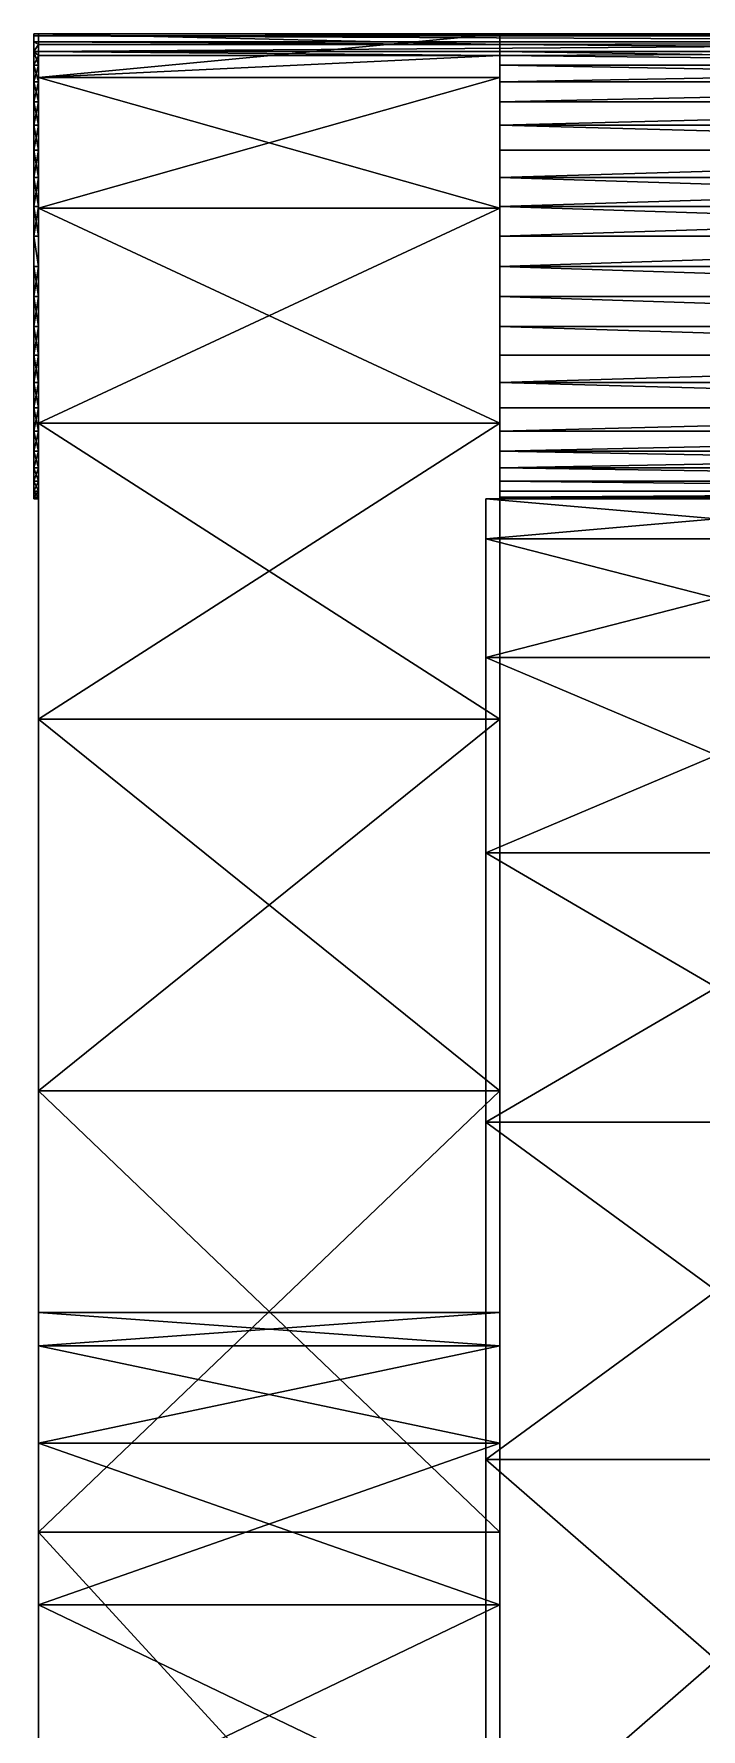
# Model space of a CAD drawing. Extents: x -30 to 83, y -53 to 60.
# Drawn here: x -12.11 to -9.24, y 5.71 to 13 of the extents above; entities that cross this region are included whole.
import ezdxf

# ---------------------------------------------------------------- set-up
doc = ezdxf.new("R2010")
doc.units = 0
doc.header["$MEASUREMENT"] = 0

msp = doc.modelspace()

# ---------------------------------------------------------------- linework, layer by layer
for points in [[(-6.144753, 12.992001, 44.869999), (-12.113527, 12.992001, 44.869999), (-6.144753, 13, 45)], [(-12.113527, 13, 45), (-12.113527, 12.382, 44.076), (-12.113527, 12.992001, 45.130001)], [(-12.113527, 12.992001, 44.869999), (-12.113527, 12.966, 44.742001), (-12.113527, 13, 45)], [(-12.113527, 12.966, 44.742001), (-12.113527, 12.924, 44.618), (-12.113527, 13, 45)], [(-12.113527, 13, 45), (-12.113527, 12.924, 44.618), (-12.113527, 12.866001, 44.5)], [(-12.113527, 13, 45), (-12.113527, 12.866001, 44.5), (-12.113527, 12.793999, 44.391998)], [(-12.113527, 13, 45), (-12.113527, 12.793999, 44.391998), (-12.113527, 12.708, 44.292)], [(-12.113527, 13, 45), (-12.113527, 12.708, 44.292), (-12.113527, 12.608002, 44.206001)], [(-12.113527, 13, 45), (-12.113527, 12.608002, 44.206001), (-12.113527, 12.5, 44.133999)], [(-12.113527, 13, 45), (-12.113527, 12.5, 44.133999), (-12.113527, 12.382, 44.076)], [(-12.113527, 13, 45), (-6.144753, 13, 45), (-12.113527, 12.992001, 44.869999)], [(-12.113527, 12.992001, 45.130001), (-6.144753, 12.992001, 45.130001), (-12.113527, 13, 45)], [(-6.144753, 13, 45), (-12.113527, 13, 45), (-6.144753, 12.992001, 45.130001)], [(-12.113527, 12.992001, 45.130001), (-12.113527, 12.382, 44.076), (-12.113527, 12.966, 45.257999)], [(-6.144753, 12.966, 45.257999), (-12.113527, 12.992001, 45.130001), (-12.113527, 12.966, 45.257999)], [(-6.144753, 12.992001, 44.869999), (-6.144753, 12.966, 44.742001), (-12.113527, 12.992001, 44.869999)], [(-12.113527, 12.992001, 45.130001), (-6.144753, 12.966, 45.257999), (-6.144753, 12.992001, 45.130001)], [(-12.113527, 12.966, 44.742001), (-12.113527, 12.992001, 44.869999), (-6.144753, 12.966, 44.742001)], [(-10.110714, 12.953789, 45.294052), (-12.093694, 13, 46), (-10.110714, 13, 46)], [(-12.093694, 13, 46), (-10.110714, 12.953789, 45.294052), (-12.093694, 12.953789, 45.294052)], [(-12.093694, 12.812, 48.872002), (-10.110714, 12.812, 48.872002), (-10.110714, 13, 46)], [(-12.093694, 12.812, 48.872002), (-10.110714, 13, 46), (-12.093694, 13, 46)], [(-12.093694, 13, 46), (-12.093694, 12.608002, 45.793999), (-12.093694, 12.812, 48.872002)], [(-12.093694, 13, 46), (-12.093694, 12.953789, 45.294052), (-12.093694, 12.924, 45.382)], [(-12.093694, 12.924, 45.382), (-12.093694, 12.866001, 45.5), (-12.093694, 13, 46)], [(-12.093694, 12.793999, 45.608002), (-12.093694, 12.708, 45.708), (-12.093694, 13, 46)], [(-12.093694, 12.866001, 45.5), (-12.093694, 12.793999, 45.608002), (-12.093694, 13, 46)], [(-12.093694, 12.708, 45.708), (-12.093694, 12.608002, 45.793999), (-12.093694, 13, 46)], [(-10.110714, 12.924, 45.382), (-10.110714, 13, 46), (-10.110714, 12.866001, 45.5)], [(-10.110714, 12.953789, 45.294052), (-10.110714, 13, 46), (-10.110714, 12.924, 45.382)], [(-10.110714, 12.812, 48.872002), (-10.110714, 12.608002, 45.793999), (-10.110714, 13, 46)], [(-10.110714, 12.866001, 45.5), (-10.110714, 13, 46), (-10.110714, 12.793999, 45.608002)], [(-10.110714, 12.793999, 45.608002), (-10.110714, 13, 46), (-10.110714, 12.708, 45.708)], [(-10.110714, 12.708, 45.708), (-10.110714, 13, 46), (-10.110714, 12.608002, 45.793999)], [(-6.144753, 12.966, 45.257999), (-12.113527, 12.966, 45.257999), (-10.110714, 12.953789, 45.294052)], [(-12.113527, 12.966, 45.257999), (-12.113527, 12.382, 44.076), (-12.113527, 12.924, 45.382)], [(-12.113527, 12.966, 45.257999), (-12.113527, 12.924, 45.382), (-12.093694, 12.953789, 45.294052)], [(-12.093694, 12.953789, 45.294052), (-10.110714, 12.953789, 45.294052), (-12.113527, 12.966, 45.257999)], [(-6.144753, 12.924, 44.618), (-12.113527, 12.924, 44.618), (-6.144753, 12.966, 44.742001)], [(-12.113527, 12.966, 44.742001), (-6.144753, 12.966, 44.742001), (-12.113527, 12.924, 44.618)], [(-12.093694, 12.924, 45.382), (-12.093694, 12.953789, 45.294052), (-12.113527, 12.924, 45.382)], [(-12.093694, 12.907314, 44.584049), (-12.113527, 12.924, 44.618), (-10.110714, 12.907314, 44.584049)], [(-12.113527, 12.924, 45.382), (-12.113527, 12.382, 44.076), (-12.113527, 12.866001, 45.5)], [(-12.113527, 12.924, 45.382), (-12.113527, 12.866001, 45.5), (-12.093694, 12.866001, 45.5)], [(-12.113527, 12.924, 45.382), (-12.093694, 12.866001, 45.5), (-12.093694, 12.924, 45.382)], [(-6.144753, 12.924, 44.618), (-10.110714, 12.907314, 44.584049), (-12.113527, 12.924, 44.618)], [(-12.113527, 12.866001, 44.5), (-12.113527, 12.924, 44.618), (-12.093694, 12.907314, 44.584049)], [(-12.113527, 12.866001, 44.5), (-12.093694, 12.907314, 44.584049), (-12.093694, 12.866001, 44.5)], [(-10.110714, 12.812, 43.127998), (-12.093694, 12.812, 43.127998), (-10.110714, 12.907314, 44.584049)], [(-12.093694, 12.907314, 44.584049), (-10.110714, 12.907314, 44.584049), (-12.093694, 12.812, 43.127998)], [(-12.093694, 12.907314, 44.584049), (-12.093694, 12.812, 43.127998), (-12.093694, 12.866001, 44.5)], [(-6.144753, 12.966, 45.257999), (-10.110714, 12.953789, 45.294052), (-6.144753, 12.924, 45.382)], [(-10.110714, 12.924, 45.382), (-6.144753, 12.924, 45.382), (-10.110714, 12.953789, 45.294052)], [(-6.144753, 12.924, 45.382), (-10.110714, 12.924, 45.382), (-6.144753, 12.866001, 45.5)], [(-6.144753, 12.924, 44.618), (-6.144753, 12.866001, 44.5), (-10.110714, 12.907314, 44.584049)], [(-10.110714, 12.866001, 45.5), (-6.144753, 12.866001, 45.5), (-10.110714, 12.924, 45.382)], [(-10.110714, 12.812, 43.127998), (-10.110714, 12.907314, 44.584049), (-10.110714, 12.866001, 44.5)], [(-10.110714, 12.866001, 44.5), (-10.110714, 12.907314, 44.584049), (-6.144753, 12.866001, 44.5)], [(-12.113527, 12.866001, 45.5), (-12.113527, 12.382, 44.076), (-12.113527, 12.793999, 45.608002)], [(-12.113527, 12.866001, 45.5), (-12.113527, 12.793999, 45.608002), (-12.093694, 12.793999, 45.608002)], [(-12.113527, 12.866001, 45.5), (-12.093694, 12.793999, 45.608002), (-12.093694, 12.866001, 45.5)], [(-12.113527, 12.793999, 44.391998), (-12.113527, 12.866001, 44.5), (-12.093694, 12.866001, 44.5)], [(-12.113527, 12.793999, 44.391998), (-12.093694, 12.866001, 44.5), (-12.093694, 12.793999, 44.391998)], [(-12.093694, 12.793999, 44.391998), (-12.093694, 12.866001, 44.5), (-12.093694, 12.812, 43.127998)], [(-10.110714, 12.793999, 44.391998), (-10.110714, 12.812, 43.127998), (-10.110714, 12.866001, 44.5)], [(-10.110714, 12.866001, 45.5), (-10.110714, 12.793999, 45.608002), (-6.144753, 12.866001, 45.5)], [(-10.110714, 12.866001, 44.5), (-6.144753, 12.866001, 44.5), (-6.144753, 12.793999, 44.391998)], [(-6.144753, 12.793999, 45.608002), (-6.144753, 12.866001, 45.5), (-10.110714, 12.793999, 45.608002)], [(-10.110714, 12.793999, 44.391998), (-10.110714, 12.866001, 44.5), (-6.144753, 12.793999, 44.391998)], [(-12.113527, 12.793999, 45.608002), (-12.113527, 12.382, 44.076), (-12.113527, 12.708, 45.708)], [(-12.113527, 12.793999, 45.608002), (-12.113527, 12.708, 45.708), (-12.093694, 12.708, 45.708)], [(-12.113527, 12.793999, 45.608002), (-12.093694, 12.708, 45.708), (-12.093694, 12.793999, 45.608002)], [(-12.113527, 12.708, 44.292), (-12.113527, 12.793999, 44.391998), (-12.093694, 12.793999, 44.391998)], [(-12.113527, 12.708, 44.292), (-12.093694, 12.793999, 44.391998), (-12.093694, 12.708, 44.292)], [(-12.093694, 12.812, 48.872002), (-12.093694, 12.25, 51.694), (-10.110714, 12.812, 48.872002)], [(-10.110714, 12.25, 51.694), (-10.110714, 12.812, 48.872002), (-12.093694, 12.25, 51.694)], [(-12.093694, 12.812, 43.127998), (-10.110714, 12.812, 43.127998), (-10.110714, 12.25, 40.306)], [(-12.093694, 12.812, 43.127998), (-10.110714, 12.25, 40.306), (-12.093694, 12.25, 40.306)], [(-12.093694, 12, 46), (-12.093694, 11.869999, 45.992001), (-12.093694, 12.812, 48.872002)], [(-12.093694, 12.812, 43.127998), (-12.093694, 12.25, 40.306), (-12.093694, 12, 44)], [(-12.093694, 12.812, 43.127998), (-12.093694, 12, 44), (-12.093694, 12.130001, 44.007999)], [(-12.093694, 12, 46), (-12.093694, 12.812, 48.872002), (-12.093694, 12.130001, 45.992001)], [(-12.093694, 11.869999, 45.992001), (-12.093694, 11.742001, 45.966), (-12.093694, 12.812, 48.872002)], [(-12.093694, 11.742001, 45.966), (-12.093694, 11.618, 45.924), (-12.093694, 12.812, 48.872002)], [(-12.093694, 12.5, 45.866001), (-12.093694, 12.812, 48.872002), (-12.093694, 12.608002, 45.793999)], [(-12.093694, 12.382, 45.924), (-12.093694, 12.812, 48.872002), (-12.093694, 12.5, 45.866001)], [(-12.093694, 12.130001, 45.992001), (-12.093694, 12.812, 48.872002), (-12.093694, 12.257999, 45.966)], [(-12.093694, 12.257999, 45.966), (-12.093694, 12.812, 48.872002), (-12.093694, 12.382, 45.924)], [(-12.093694, 7.358002, 48.153999), (-12.093694, 12.812, 48.872002), (-12.093694, 11.618, 45.924)], [(-12.093694, 12.382, 44.076), (-12.093694, 12.812, 43.127998), (-12.093694, 12.257999, 44.034)], [(-12.093694, 12.382, 44.076), (-12.093694, 12.5, 44.133999), (-12.093694, 12.812, 43.127998)], [(-12.093694, 12.130001, 44.007999), (-12.093694, 12.257999, 44.034), (-12.093694, 12.812, 43.127998)], [(-12.093694, 12.5, 44.133999), (-12.093694, 12.608002, 44.206001), (-12.093694, 12.812, 43.127998)], [(-12.093694, 12.608002, 44.206001), (-12.093694, 12.708, 44.292), (-12.093694, 12.812, 43.127998)], [(-12.093694, 12.708, 44.292), (-12.093694, 12.793999, 44.391998), (-12.093694, 12.812, 43.127998)], [(-12.093694, 6.938, 50.27), (-12.093694, 12.812, 48.872002), (-12.093694, 7.358002, 48.153999)], [(-12.093694, 12.25, 51.694), (-12.093694, 12.812, 48.872002), (-12.093694, 6.938, 50.27)], [(-10.110714, 7.358002, 48.153999), (-10.110714, 12.812, 48.872002), (-10.110714, 6.938, 50.27)], [(-10.110714, 12.25, 51.694), (-10.110714, 6.938, 50.27), (-10.110714, 12.812, 48.872002)], [(-10.110714, 12.257999, 44.034), (-10.110714, 12.130001, 44.007999), (-10.110714, 12.812, 43.127998)], [(-10.110714, 12, 46), (-10.110714, 12.130001, 45.992001), (-10.110714, 12.812, 48.872002)], [(-10.110714, 7.358002, 48.153999), (-10.110714, 11.618, 45.924), (-10.110714, 12.812, 48.872002)], [(-10.110714, 12.608002, 45.793999), (-10.110714, 12.812, 48.872002), (-10.110714, 12.5, 45.866001)], [(-10.110714, 12.5, 45.866001), (-10.110714, 12.812, 48.872002), (-10.110714, 12.382, 45.924)], [(-10.110714, 12.382, 45.924), (-10.110714, 12.812, 48.872002), (-10.110714, 12.257999, 45.966)], [(-10.110714, 12.257999, 45.966), (-10.110714, 12.812, 48.872002), (-10.110714, 12.130001, 45.992001)], [(-10.110714, 12, 46), (-10.110714, 12.812, 48.872002), (-10.110714, 11.869999, 45.992001)], [(-10.110714, 11.869999, 45.992001), (-10.110714, 12.812, 48.872002), (-10.110714, 11.742001, 45.966)], [(-10.110714, 11.742001, 45.966), (-10.110714, 12.812, 48.872002), (-10.110714, 11.618, 45.924)], [(-10.110714, 12.812, 43.127998), (-10.110714, 12.382, 44.076), (-10.110714, 12.257999, 44.034)], [(-10.110714, 12.382, 44.076), (-10.110714, 12.812, 43.127998), (-10.110714, 12.5, 44.133999)], [(-10.110714, 12.793999, 44.391998), (-10.110714, 12.708, 44.292), (-10.110714, 12.812, 43.127998)], [(-10.110714, 12.5, 44.133999), (-10.110714, 12.812, 43.127998), (-10.110714, 12.608002, 44.206001)], [(-10.110714, 12.608002, 44.206001), (-10.110714, 12.812, 43.127998), (-10.110714, 12.708, 44.292)], [(-10.110714, 12.130001, 44.007999), (-10.110714, 12, 44), (-10.110714, 12.812, 43.127998)], [(-10.110714, 12.25, 40.306), (-10.110714, 12.812, 43.127998), (-10.110714, 12, 44)], [(-6.144753, 12.793999, 44.391998), (-6.144753, 12.708, 44.292), (-10.110714, 12.708, 44.292)], [(-6.144753, 12.708, 45.708), (-6.144753, 12.793999, 45.608002), (-10.110714, 12.708, 45.708)], [(-10.110714, 12.793999, 45.608002), (-10.110714, 12.708, 45.708), (-6.144753, 12.793999, 45.608002)], [(-6.144753, 12.793999, 44.391998), (-10.110714, 12.708, 44.292), (-10.110714, 12.793999, 44.391998)], [(-12.113527, 12.708, 45.708), (-12.113527, 12.382, 44.076), (-12.113527, 12.608002, 45.793999)], [(-12.113527, 12.708, 45.708), (-12.113527, 12.608002, 45.793999), (-12.093694, 12.608002, 45.793999)], [(-12.113527, 12.708, 45.708), (-12.093694, 12.608002, 45.793999), (-12.093694, 12.708, 45.708)], [(-12.113527, 12.608002, 44.206001), (-12.113527, 12.708, 44.292), (-12.093694, 12.708, 44.292)], [(-12.113527, 12.608002, 44.206001), (-12.093694, 12.708, 44.292), (-12.093694, 12.608002, 44.206001)], [(-6.144753, 12.708, 45.708), (-10.110714, 12.708, 45.708), (-10.110714, 12.608002, 45.793999)], [(-6.144753, 12.708, 45.708), (-10.110714, 12.608002, 45.793999), (-6.144753, 12.608002, 45.793999)], [(-6.144753, 12.708, 44.292), (-6.144753, 12.608002, 44.206001), (-10.110714, 12.608002, 44.206001)], [(-10.110714, 12.708, 44.292), (-6.144753, 12.708, 44.292), (-10.110714, 12.608002, 44.206001)], [(-12.113527, 12.608002, 45.793999), (-12.113527, 12.382, 44.076), (-12.113527, 12.5, 45.866001)], [(-12.113527, 12.608002, 45.793999), (-12.113527, 12.5, 45.866001), (-12.093694, 12.5, 45.866001)], [(-12.113527, 12.608002, 45.793999), (-12.093694, 12.5, 45.866001), (-12.093694, 12.608002, 45.793999)], [(-12.113527, 12.5, 44.133999), (-12.113527, 12.608002, 44.206001), (-12.093694, 12.608002, 44.206001)], [(-12.113527, 12.5, 44.133999), (-12.093694, 12.608002, 44.206001), (-12.093694, 12.5, 44.133999)], [(-10.110714, 12.608002, 45.793999), (-6.144753, 12.5, 45.866001), (-6.144753, 12.608002, 45.793999)], [(-10.110714, 12.608002, 44.206001), (-6.144753, 12.608002, 44.206001), (-6.144753, 12.5, 44.133999)], [(-10.110714, 12.608002, 44.206001), (-6.144753, 12.5, 44.133999), (-10.110714, 12.5, 44.133999)], [(-10.110714, 12.608002, 45.793999), (-10.110714, 12.5, 45.866001), (-6.144753, 12.5, 45.866001)], [(-12.113527, 12.382, 45.924), (-12.113527, 12.5, 45.866001), (-12.113527, 12.382, 44.076)], [(-12.113527, 12.5, 45.866001), (-12.113527, 12.382, 45.924), (-12.093694, 12.382, 45.924)], [(-12.113527, 12.5, 45.866001), (-12.093694, 12.382, 45.924), (-12.093694, 12.5, 45.866001)], [(-12.113527, 12.382, 44.076), (-12.113527, 12.5, 44.133999), (-12.093694, 12.5, 44.133999)], [(-12.113527, 12.382, 44.076), (-12.093694, 12.5, 44.133999), (-12.093694, 12.382, 44.076)], [(-10.110714, 12.382, 45.924), (-6.144753, 12.382, 45.924), (-6.144753, 12.5, 45.866001)], [(-6.144753, 12.382, 44.076), (-10.110714, 12.382, 44.076), (-6.144753, 12.5, 44.133999)], [(-10.110714, 12.5, 45.866001), (-10.110714, 12.382, 45.924), (-6.144753, 12.5, 45.866001)], [(-10.110714, 12.5, 44.133999), (-6.144753, 12.5, 44.133999), (-10.110714, 12.382, 44.076)], [(-12.113527, 12.382, 45.924), (-12.113527, 12, 44), (-12.113527, 12.257999, 45.966)], [(-12.113527, 12.382, 44.076), (-12.113527, 12.257999, 44.034), (-12.113527, 12.382, 45.924)], [(-12.113527, 12.257999, 44.034), (-12.113527, 12.130001, 44.007999), (-12.113527, 12.382, 45.924)], [(-12.113527, 12, 44), (-12.113527, 12.382, 45.924), (-12.113527, 12.130001, 44.007999)], [(-12.093694, 12.257999, 45.966), (-12.093694, 12.382, 45.924), (-12.113527, 12.257999, 45.966)], [(-12.113527, 12.382, 45.924), (-12.113527, 12.257999, 45.966), (-12.093694, 12.382, 45.924)], [(-12.093694, 12.382, 44.076), (-12.093694, 12.257999, 44.034), (-12.113527, 12.382, 44.076)], [(-12.113527, 12.257999, 44.034), (-12.113527, 12.382, 44.076), (-12.093694, 12.257999, 44.034)], [(-10.110714, 12.382, 45.924), (-6.144753, 12.257999, 45.966), (-6.144753, 12.382, 45.924)], [(-6.144753, 12.257999, 44.034), (-10.110714, 12.257999, 44.034), (-6.144753, 12.382, 44.076)], [(-10.110714, 12.382, 45.924), (-10.110714, 12.257999, 45.966), (-6.144753, 12.257999, 45.966)], [(-6.144753, 12.382, 44.076), (-10.110714, 12.257999, 44.034), (-10.110714, 12.382, 44.076)], [(-12.113527, 12.257999, 45.966), (-12.113527, 12, 44), (-12.113527, 12.130001, 45.992001)], [(-12.113527, 12.257999, 45.966), (-12.113527, 12.130001, 45.992001), (-12.093694, 12.130001, 45.992001)], [(-12.113527, 12.257999, 45.966), (-12.093694, 12.130001, 45.992001), (-12.093694, 12.257999, 45.966)], [(-12.113527, 12.130001, 44.007999), (-12.113527, 12.257999, 44.034), (-12.093694, 12.257999, 44.034)], [(-12.113527, 12.130001, 44.007999), (-12.093694, 12.257999, 44.034), (-12.093694, 12.130001, 44.007999)], [(-12.093694, 11.326, 54.419998), (-10.110714, 11.326, 54.419998), (-10.110714, 12.25, 51.694)], [(-12.093694, 11.326, 54.419998), (-10.110714, 12.25, 51.694), (-12.093694, 12.25, 51.694)], [(-12.093694, 12.25, 40.306), (-10.110714, 12.25, 40.306), (-10.110714, 11.326, 37.580002)], [(-12.093694, 12.25, 40.306), (-10.110714, 11.326, 37.580002), (-12.093694, 11.326, 37.580002)], [(-12.093694, 6.938, 41.73), (-12.093694, 12.25, 40.306), (-12.093694, 6.243999, 39.686001)], [(-12.093694, 11.326, 37.580002), (-12.093694, 6.243999, 39.686001), (-12.093694, 12.25, 40.306)], [(-12.093694, 11.742001, 44.034), (-12.093694, 11.869999, 44.007999), (-12.093694, 12.25, 40.306)], [(-12.093694, 11.869999, 44.007999), (-12.093694, 12, 44), (-12.093694, 12.25, 40.306)], [(-12.093694, 12.25, 40.306), (-12.093694, 6.938, 41.73), (-12.093694, 11.5, 44.133999)], [(-12.093694, 11.618, 44.076), (-12.093694, 12.25, 40.306), (-12.093694, 11.5, 44.133999)], [(-12.093694, 11.742001, 44.034), (-12.093694, 12.25, 40.306), (-12.093694, 11.618, 44.076)], [(-12.093694, 6.938, 50.27), (-12.093694, 6.243999, 52.313999), (-12.093694, 12.25, 51.694)], [(-12.093694, 11.326, 54.419998), (-12.093694, 12.25, 51.694), (-12.093694, 6.243999, 52.313999)], [(-10.110714, 12.130001, 44.007999), (-10.110714, 12.257999, 44.034), (-6.144753, 12.130001, 44.007999)], [(-6.144753, 12.257999, 45.966), (-10.110714, 12.130001, 45.992001), (-6.144753, 12.130001, 45.992001)], [(-6.144753, 12.257999, 44.034), (-6.144753, 12.130001, 44.007999), (-10.110714, 12.257999, 44.034)], [(-10.110714, 12.257999, 45.966), (-10.110714, 12.130001, 45.992001), (-6.144753, 12.257999, 45.966)], [(-10.110714, 6.938, 50.27), (-10.110714, 12.25, 51.694), (-10.110714, 6.243999, 52.313999)], [(-10.110714, 11.326, 54.419998), (-10.110714, 6.243999, 52.313999), (-10.110714, 12.25, 51.694)], [(-10.110714, 11.326, 37.580002), (-10.110714, 12.25, 40.306), (-10.110714, 6.243999, 39.686001)], [(-10.110714, 6.938, 41.73), (-10.110714, 6.243999, 39.686001), (-10.110714, 12.25, 40.306)], [(-10.110714, 11.869999, 44.007999), (-10.110714, 11.742001, 44.034), (-10.110714, 12.25, 40.306)], [(-10.110714, 11.618, 44.076), (-10.110714, 11.5, 44.133999), (-10.110714, 12.25, 40.306)], [(-10.110714, 12, 44), (-10.110714, 11.869999, 44.007999), (-10.110714, 12.25, 40.306)], [(-10.110714, 11.742001, 44.034), (-10.110714, 11.618, 44.076), (-10.110714, 12.25, 40.306)], [(-10.110714, 12.25, 40.306), (-10.110714, 11.5, 44.133999), (-10.110714, 6.938, 41.73)], [(-12.113527, 12.130001, 45.992001), (-12.113527, 12, 44), (-12.113527, 12, 46)], [(-12.113527, 12.130001, 45.992001), (-12.113527, 12, 46), (-12.093694, 12, 46)], [(-12.113527, 12.130001, 45.992001), (-12.093694, 12, 46), (-12.093694, 12.130001, 45.992001)], [(-12.093694, 12, 44), (-12.113527, 12, 44), (-12.113527, 12.130001, 44.007999)], [(-12.093694, 12, 44), (-12.113527, 12.130001, 44.007999), (-12.093694, 12.130001, 44.007999)], [(-6.144753, 12.130001, 45.992001), (-10.110714, 12, 46), (-6.144753, 12, 46)], [(-6.144753, 12, 44), (-10.110714, 12, 44), (-6.144753, 12.130001, 44.007999)], [(-6.144753, 12.130001, 45.992001), (-10.110714, 12.130001, 45.992001), (-10.110714, 12, 46)], [(-10.110714, 12.130001, 44.007999), (-6.144753, 12.130001, 44.007999), (-10.110714, 12, 44)], [(-12.113527, 11.034, 45.257999), (-12.113527, 12, 44), (-12.113527, 11.007999, 45.130001)], [(-12.113527, 11.076, 45.382), (-12.113527, 12, 44), (-12.113527, 11.034, 45.257999)], [(-12.113527, 11.133999, 45.5), (-12.113527, 12, 44), (-12.113527, 11.076, 45.382)], [(-12.113527, 11.206001, 45.608002), (-12.113527, 12, 44), (-12.113527, 11.133999, 45.5)], [(-12.113527, 11.292, 45.708), (-12.113527, 12, 44), (-12.113527, 11.206001, 45.608002)], [(-12.113527, 11.391998, 45.793999), (-12.113527, 12, 44), (-12.113527, 11.292, 45.708)], [(-12.113527, 11.5, 45.866001), (-12.113527, 12, 44), (-12.113527, 11.391998, 45.793999)], [(-12.113527, 11.618, 45.924), (-12.113527, 12, 44), (-12.113527, 11.5, 45.866001)], [(-12.113527, 11.742001, 45.966), (-12.113527, 12, 44), (-12.113527, 11.618, 45.924)], [(-12.113527, 11.869999, 45.992001), (-12.113527, 12, 44), (-12.113527, 11.742001, 45.966)], [(-12.113527, 12, 46), (-12.113527, 12, 44), (-12.113527, 11.869999, 45.992001)], [(-12.113527, 12, 44), (-12.113527, 11.869999, 44.007999), (-12.113527, 11, 45)], [(-12.113527, 11, 45), (-12.113527, 11.007999, 45.130001), (-12.113527, 12, 44)], [(-12.113527, 12, 46), (-12.113527, 11.869999, 45.992001), (-12.093694, 11.869999, 45.992001)], [(-12.113527, 12, 46), (-12.093694, 11.869999, 45.992001), (-12.093694, 12, 46)], [(-12.113527, 11.869999, 44.007999), (-12.113527, 12, 44), (-12.093694, 12, 44)], [(-12.113527, 11.869999, 44.007999), (-12.093694, 12, 44), (-12.093694, 11.869999, 44.007999)], [(-6.144753, 11.869999, 45.992001), (-6.144753, 12, 46), (-10.110714, 12, 46)], [(-6.144753, 11.869999, 45.992001), (-10.110714, 12, 46), (-10.110714, 11.869999, 45.992001)], [(-6.144753, 12, 44), (-6.144753, 11.869999, 44.007999), (-10.110714, 12, 44)], [(-10.110714, 11.869999, 44.007999), (-10.110714, 12, 44), (-6.144753, 11.869999, 44.007999)], [(-12.113527, 11.742001, 44.034), (-12.113527, 11, 45), (-12.113527, 11.869999, 44.007999)], [(-12.113527, 11.869999, 45.992001), (-12.113527, 11.742001, 45.966), (-12.093694, 11.742001, 45.966)], [(-12.113527, 11.869999, 45.992001), (-12.093694, 11.742001, 45.966), (-12.093694, 11.869999, 45.992001)], [(-12.113527, 11.742001, 44.034), (-12.113527, 11.869999, 44.007999), (-12.093694, 11.869999, 44.007999)], [(-12.113527, 11.742001, 44.034), (-12.093694, 11.869999, 44.007999), (-12.093694, 11.742001, 44.034)], [(-6.144753, 11.869999, 45.992001), (-10.110714, 11.869999, 45.992001), (-6.144753, 11.742001, 45.966)], [(-10.110714, 11.742001, 45.966), (-6.144753, 11.742001, 45.966), (-10.110714, 11.869999, 45.992001)], [(-6.144753, 11.869999, 44.007999), (-6.144753, 11.742001, 44.034), (-10.110714, 11.869999, 44.007999)], [(-10.110714, 11.742001, 44.034), (-10.110714, 11.869999, 44.007999), (-6.144753, 11.742001, 44.034)], [(-12.113527, 11.618, 44.076), (-12.113527, 11, 45), (-12.113527, 11.742001, 44.034)], [(-12.113527, 11.742001, 45.966), (-12.113527, 11.618, 45.924), (-12.093694, 11.618, 45.924)], [(-12.113527, 11.742001, 45.966), (-12.093694, 11.618, 45.924), (-12.093694, 11.742001, 45.966)], [(-12.113527, 11.618, 44.076), (-12.113527, 11.742001, 44.034), (-12.093694, 11.742001, 44.034)], [(-12.113527, 11.618, 44.076), (-12.093694, 11.742001, 44.034), (-12.093694, 11.618, 44.076)], [(-6.144753, 11.742001, 45.966), (-10.110714, 11.742001, 45.966), (-6.144753, 11.618, 45.924)], [(-10.110714, 11.618, 45.924), (-6.144753, 11.618, 45.924), (-10.110714, 11.742001, 45.966)], [(-6.144753, 11.742001, 44.034), (-6.144753, 11.618, 44.076), (-10.110714, 11.742001, 44.034)], [(-10.110714, 11.618, 44.076), (-10.110714, 11.742001, 44.034), (-6.144753, 11.618, 44.076)], [(-12.113527, 11.5, 44.133999), (-12.113527, 11, 45), (-12.113527, 11.618, 44.076)], [(-12.113527, 11.618, 45.924), (-12.113527, 11.5, 45.866001), (-12.093694, 11.5, 45.866001)], [(-12.113527, 11.618, 45.924), (-12.093694, 11.5, 45.866001), (-12.093694, 11.618, 45.924)], [(-12.113527, 11.5, 44.133999), (-12.113527, 11.618, 44.076), (-12.093694, 11.618, 44.076)], [(-12.113527, 11.5, 44.133999), (-12.093694, 11.618, 44.076), (-12.093694, 11.5, 44.133999)], [(-12.093694, 11.618, 45.924), (-12.093694, 11.5, 45.866001), (-12.093694, 7.358002, 48.153999)], [(-10.110714, 11.618, 45.924), (-10.110714, 7.358002, 48.153999), (-10.110714, 11.5, 45.866001)], [(-10.110714, 11.618, 45.924), (-10.110714, 11.5, 45.866001), (-6.144753, 11.618, 45.924)], [(-6.144753, 11.618, 44.076), (-6.144753, 11.5, 44.133999), (-10.110714, 11.5, 44.133999)], [(-6.144753, 11.5, 45.866001), (-6.144753, 11.618, 45.924), (-10.110714, 11.5, 45.866001)], [(-6.144753, 11.618, 44.076), (-10.110714, 11.5, 44.133999), (-10.110714, 11.618, 44.076)], [(-12.113527, 11.391998, 44.206001), (-12.113527, 11, 45), (-12.113527, 11.5, 44.133999)], [(-12.113527, 11.5, 45.866001), (-12.113527, 11.391998, 45.793999), (-12.093694, 11.391998, 45.793999)], [(-12.113527, 11.5, 45.866001), (-12.093694, 11.391998, 45.793999), (-12.093694, 11.5, 45.866001)], [(-12.113527, 11.391998, 44.206001), (-12.113527, 11.5, 44.133999), (-12.093694, 11.5, 44.133999)], [(-12.113527, 11.391998, 44.206001), (-12.093694, 11.5, 44.133999), (-12.093694, 11.391998, 44.206001)], [(-12.093694, 11.5, 45.866001), (-12.093694, 11.391998, 45.793999), (-12.093694, 7.358002, 48.153999)], [(-12.093694, 11.391998, 44.206001), (-12.093694, 11.5, 44.133999), (-12.093694, 6.938, 41.73)], [(-10.110714, 11.5, 45.866001), (-10.110714, 7.358002, 48.153999), (-10.110714, 11.391998, 45.793999)], [(-10.110714, 11.391998, 44.206001), (-10.110714, 6.938, 41.73), (-10.110714, 11.5, 44.133999)], [(-10.110714, 11.391998, 44.206001), (-10.110714, 11.5, 44.133999), (-6.144753, 11.391998, 44.206001)], [(-6.144753, 11.5, 44.133999), (-6.144753, 11.391998, 44.206001), (-10.110714, 11.5, 44.133999)], [(-6.144753, 11.5, 45.866001), (-10.110714, 11.5, 45.866001), (-6.144753, 11.391998, 45.793999)], [(-10.110714, 11.391998, 45.793999), (-6.144753, 11.391998, 45.793999), (-10.110714, 11.5, 45.866001)], [(-12.113527, 11.292, 44.292), (-12.113527, 11.034, 44.742001), (-12.113527, 11.391998, 44.206001)], [(-12.113527, 11.007999, 44.869999), (-12.113527, 11.391998, 44.206001), (-12.113527, 11.034, 44.742001)], [(-12.113527, 11, 45), (-12.113527, 11.391998, 44.206001), (-12.113527, 11.007999, 44.869999)], [(-12.113527, 11.391998, 45.793999), (-12.113527, 11.292, 45.708), (-12.093694, 11.292, 45.708)], [(-12.113527, 11.391998, 45.793999), (-12.093694, 11.292, 45.708), (-12.093694, 11.391998, 45.793999)], [(-12.113527, 11.292, 44.292), (-12.113527, 11.391998, 44.206001), (-12.093694, 11.391998, 44.206001)], [(-12.093694, 11.391998, 44.206001), (-12.093694, 11.292, 44.292), (-12.113527, 11.292, 44.292)], [(-12.093694, 11.391998, 45.793999), (-12.093694, 11.292, 45.708), (-12.093694, 7.358002, 48.153999)], [(-12.093694, 11.292, 44.292), (-12.093694, 11.391998, 44.206001), (-12.093694, 6.938, 41.73)], [(-10.110714, 11.391998, 45.793999), (-10.110714, 7.358002, 48.153999), (-10.110714, 11.292, 45.708)], [(-10.110714, 11.292, 44.292), (-10.110714, 6.938, 41.73), (-10.110714, 11.391998, 44.206001)], [(-10.110714, 11.292, 44.292), (-10.110714, 11.391998, 44.206001), (-6.144753, 11.391998, 44.206001)], [(-6.144753, 11.292, 44.292), (-10.110714, 11.292, 44.292), (-6.144753, 11.391998, 44.206001)], [(-6.144753, 11.292, 45.708), (-6.144753, 11.391998, 45.793999), (-10.110714, 11.292, 45.708)], [(-10.110714, 11.391998, 45.793999), (-10.110714, 11.292, 45.708), (-6.144753, 11.391998, 45.793999)], [(-10.110714, 10.051998, 57), (-10.110714, 11.326, 54.419998), (-12.093694, 11.326, 54.419998)], [(-12.093694, 10.051998, 57), (-10.110714, 10.051998, 57), (-12.093694, 11.326, 54.419998)], [(-10.110714, 11.326, 37.580002), (-10.110714, 10.051998, 35), (-12.093694, 10.051998, 35)], [(-12.093694, 11.326, 37.580002), (-10.110714, 11.326, 37.580002), (-12.093694, 10.051998, 35)], [(-12.093694, 6.243999, 39.686001), (-12.093694, 11.326, 37.580002), (-12.093694, 5.290001, 37.75)], [(-12.093694, 10.051998, 35), (-12.093694, 5.290001, 37.75), (-12.093694, 11.326, 37.580002)], [(-12.093694, 10.051998, 57), (-12.093694, 11.326, 54.419998), (-12.093694, 5.290001, 54.25)], [(-12.093694, 6.243999, 52.313999), (-12.093694, 5.290001, 54.25), (-12.093694, 11.326, 54.419998)], [(-10.110714, 6.243999, 52.313999), (-10.110714, 11.326, 54.419998), (-10.110714, 5.290001, 54.25)], [(-10.110714, 10.051998, 57), (-10.110714, 5.290001, 54.25), (-10.110714, 11.326, 54.419998)], [(-10.110714, 6.243999, 39.686001), (-10.110714, 5.290001, 37.75), (-10.110714, 11.326, 37.580002)], [(-10.110714, 10.051998, 35), (-10.110714, 11.326, 37.580002), (-10.110714, 5.290001, 37.75)], [(-12.113527, 11.292, 44.292), (-12.113527, 11.206001, 44.391998), (-12.113527, 11.034, 44.742001)], [(-12.113527, 11.292, 45.708), (-12.113527, 11.206001, 45.608002), (-12.093694, 11.206001, 45.608002)], [(-12.113527, 11.292, 45.708), (-12.093694, 11.206001, 45.608002), (-12.093694, 11.292, 45.708)], [(-12.113527, 11.206001, 44.391998), (-12.113527, 11.292, 44.292), (-12.093694, 11.292, 44.292)], [(-12.113527, 11.206001, 44.391998), (-12.093694, 11.292, 44.292), (-12.093694, 11.206001, 44.391998)], [(-12.093694, 11.292, 45.708), (-12.093694, 11.206001, 45.608002), (-12.093694, 7.358002, 48.153999)], [(-12.093694, 11.206001, 44.391998), (-12.093694, 11.292, 44.292), (-12.093694, 6.938, 41.73)], [(-10.110714, 11.292, 45.708), (-10.110714, 7.358002, 48.153999), (-10.110714, 11.206001, 45.608002)], [(-10.110714, 11.206001, 44.391998), (-10.110714, 6.938, 41.73), (-10.110714, 11.292, 44.292)], [(-10.110714, 11.206001, 45.608002), (-6.144753, 11.206001, 45.608002), (-6.144753, 11.292, 45.708)], [(-10.110714, 11.206001, 44.391998), (-10.110714, 11.292, 44.292), (-6.144753, 11.292, 44.292)], [(-10.110714, 11.206001, 44.391998), (-6.144753, 11.292, 44.292), (-6.144753, 11.206001, 44.391998)], [(-10.110714, 11.292, 45.708), (-10.110714, 11.206001, 45.608002), (-6.144753, 11.292, 45.708)], [(-12.113527, 11.133999, 44.5), (-12.113527, 11.076, 44.618), (-12.113527, 11.206001, 44.391998)], [(-12.113527, 11.076, 44.618), (-12.113527, 11.034, 44.742001), (-12.113527, 11.206001, 44.391998)], [(-12.113527, 11.206001, 45.608002), (-12.113527, 11.133999, 45.5), (-12.093694, 11.133999, 45.5)], [(-12.113527, 11.206001, 45.608002), (-12.093694, 11.133999, 45.5), (-12.093694, 11.206001, 45.608002)], [(-12.113527, 11.133999, 44.5), (-12.113527, 11.206001, 44.391998), (-12.093694, 11.206001, 44.391998)], [(-12.113527, 11.133999, 44.5), (-12.093694, 11.206001, 44.391998), (-12.093694, 11.133999, 44.5)], [(-12.093694, 11.206001, 45.608002), (-12.093694, 11.133999, 45.5), (-12.093694, 7.358002, 48.153999)], [(-12.093694, 11.133999, 44.5), (-12.093694, 11.206001, 44.391998), (-12.093694, 6.938, 41.73)], [(-10.110714, 11.206001, 45.608002), (-10.110714, 7.358002, 48.153999), (-10.110714, 11.133999, 45.5)], [(-10.110714, 11.133999, 44.5), (-10.110714, 6.938, 41.73), (-10.110714, 11.206001, 44.391998)], [(-6.144753, 11.133999, 45.5), (-6.144753, 11.206001, 45.608002), (-10.110714, 11.133999, 45.5)], [(-10.110714, 11.206001, 45.608002), (-10.110714, 11.133999, 45.5), (-6.144753, 11.206001, 45.608002)], [(-10.110714, 11.133999, 44.5), (-10.110714, 11.206001, 44.391998), (-6.144753, 11.133999, 44.5)], [(-6.144753, 11.206001, 44.391998), (-6.144753, 11.133999, 44.5), (-10.110714, 11.206001, 44.391998)], [(-12.113527, 11.133999, 45.5), (-12.113527, 11.076, 45.382), (-12.093694, 11.076, 45.382)], [(-12.113527, 11.133999, 45.5), (-12.093694, 11.076, 45.382), (-12.093694, 11.133999, 45.5)], [(-12.113527, 11.076, 44.618), (-12.113527, 11.133999, 44.5), (-12.093694, 11.133999, 44.5)], [(-12.113527, 11.076, 44.618), (-12.093694, 11.133999, 44.5), (-12.093694, 11.076, 44.618)], [(-12.093694, 11.133999, 45.5), (-12.093694, 11.076, 45.382), (-12.093694, 7.358002, 48.153999)], [(-12.093694, 11.076, 44.618), (-12.093694, 11.133999, 44.5), (-12.093694, 7.358002, 43.846001)], [(-12.093694, 6.938, 41.73), (-12.093694, 7.358002, 43.846001), (-12.093694, 11.133999, 44.5)], [(-10.110714, 6.938, 41.73), (-10.110714, 11.133999, 44.5), (-10.110714, 7.358002, 43.846001)], [(-10.110714, 11.133999, 45.5), (-10.110714, 7.358002, 48.153999), (-10.110714, 11.076, 45.382)], [(-10.110714, 11.076, 44.618), (-10.110714, 7.358002, 43.846001), (-10.110714, 11.133999, 44.5)], [(-10.110714, 11.133999, 45.5), (-6.144753, 11.076, 45.382), (-6.144753, 11.133999, 45.5)], [(-6.144753, 11.133999, 44.5), (-6.144753, 11.076, 44.618), (-10.110714, 11.133999, 44.5)], [(-6.144753, 11.076, 44.618), (-10.110714, 11.076, 44.618), (-10.110714, 11.133999, 44.5)], [(-6.144753, 11.076, 45.382), (-10.110714, 11.133999, 45.5), (-10.110714, 11.076, 45.382)], [(-12.113527, 11.076, 45.382), (-12.113527, 11.034, 45.257999), (-12.093694, 11.034, 45.257999)], [(-12.113527, 11.076, 45.382), (-12.093694, 11.034, 45.257999), (-12.093694, 11.076, 45.382)], [(-12.113527, 11.034, 44.742001), (-12.113527, 11.076, 44.618), (-12.093694, 11.076, 44.618)], [(-12.113527, 11.034, 44.742001), (-12.093694, 11.076, 44.618), (-12.093694, 11.034, 44.742001)], [(-12.113527, 11.034, 45.257999), (-12.113527, 11.007999, 45.130001), (-12.093694, 11.007999, 45.130001)], [(-12.113527, 11.034, 45.257999), (-12.093694, 11.007999, 45.130001), (-12.093694, 11.034, 45.257999)], [(-12.113527, 11.007999, 44.869999), (-12.113527, 11.034, 44.742001), (-12.093694, 11.034, 44.742001)], [(-12.113527, 11.007999, 44.869999), (-12.093694, 11.034, 44.742001), (-12.093694, 11.007999, 44.869999)], [(-12.093694, 11.034, 44.742001), (-12.093694, 11.076, 44.618), (-12.093694, 7.358002, 43.846001)], [(-12.093694, 7.5, 46), (-12.093694, 7.358002, 48.153999), (-12.093694, 11.076, 45.382)], [(-12.093694, 11.076, 45.382), (-12.093694, 11.034, 45.257999), (-12.093694, 7.5, 46)], [(-12.093694, 11.007999, 44.869999), (-12.093694, 11.034, 44.742001), (-12.093694, 7.358002, 43.846001)], [(-12.093694, 11.007999, 45.130001), (-12.093694, 7.5, 46), (-12.093694, 11.034, 45.257999)], [(-10.110714, 7.5, 46), (-10.110714, 11.076, 45.382), (-10.110714, 7.358002, 48.153999)], [(-10.110714, 11.034, 44.742001), (-10.110714, 7.358002, 43.846001), (-10.110714, 11.076, 44.618)], [(-10.110714, 11.076, 45.382), (-10.110714, 7.5, 46), (-10.110714, 11.034, 45.257999)], [(-6.144753, 11.076, 45.382), (-10.110714, 11.076, 45.382), (-6.144753, 11.034, 45.257999)], [(-10.110714, 11.034, 45.257999), (-6.144753, 11.034, 45.257999), (-10.110714, 11.076, 45.382)], [(-6.144753, 11.076, 44.618), (-6.144753, 11.034, 44.742001), (-10.110714, 11.076, 44.618)], [(-10.110714, 11.034, 44.742001), (-10.110714, 11.076, 44.618), (-6.144753, 11.034, 44.742001)], [(-10.110714, 11.007999, 44.869999), (-10.110714, 7.358002, 43.846001), (-10.110714, 11.034, 44.742001)], [(-10.110714, 11.034, 45.257999), (-10.110714, 7.5, 46), (-10.110714, 11.007999, 45.130001)], [(-6.144753, 11.034, 45.257999), (-10.110714, 11.007999, 45.130001), (-6.144753, 11.007999, 45.130001)], [(-10.110714, 11.007999, 44.869999), (-6.144753, 11.034, 44.742001), (-6.144753, 11.007999, 44.869999)], [(-6.144753, 11.034, 45.257999), (-10.110714, 11.034, 45.257999), (-10.110714, 11.007999, 45.130001)], [(-10.110714, 11.007999, 44.869999), (-10.110714, 11.034, 44.742001), (-6.144753, 11.034, 44.742001)], [(-12.113527, 11.007999, 45.130001), (-12.113527, 11, 45), (-12.093694, 11.007999, 45.130001)], [(-12.113527, 11, 45), (-12.093694, 11, 45), (-12.093694, 11.007999, 45.130001)], [(-12.113527, 11, 45), (-12.113527, 11.007999, 44.869999), (-12.093694, 11.007999, 44.869999)], [(-12.113527, 11, 45), (-12.093694, 11.007999, 44.869999), (-12.093694, 11, 45)], [(-12.093694, 11, 45), (-12.093694, 11.007999, 44.869999), (-12.093694, 7.358002, 43.846001)], [(-12.093694, 11.007999, 45.130001), (-12.093694, 11, 45), (-12.093694, 7.5, 46)], [(-12.093694, 7.5, 46), (-12.093694, 11, 45), (-12.093694, 7.358002, 43.846001)], [(-10.1702, 11, 46), (-8.187221, 11, 46), (-8.187221, 10.828003, 43.389999)], [(-10.1702, 11, 46), (-8.187221, 10.828003, 43.389999), (-10.1702, 10.828003, 43.389999)], [(-10.1702, 10.828003, 48.610001), (-8.187221, 10.828003, 48.610001), (-8.187221, 11, 46)], [(-10.1702, 10.828003, 48.610001), (-8.187221, 11, 46), (-10.1702, 11, 46)], [(-10.1702, 10.828003, 43.389999), (-10.1702, 5, 46), (-10.1702, 11, 46)], [(-10.1702, 11, 46), (-10.1702, 5, 46), (-10.1702, 10.828003, 48.610001)], [(-10.110714, 11.007999, 45.130001), (-10.110714, 7.5, 46), (-10.110714, 11, 45)], [(-10.110714, 11, 45), (-10.110714, 7.358002, 43.846001), (-10.110714, 11.007999, 44.869999)], [(-10.110714, 11.007999, 45.130001), (-6.144753, 11, 45), (-6.144753, 11.007999, 45.130001)], [(-10.110714, 11.007999, 44.869999), (-6.144753, 11.007999, 44.869999), (-6.144753, 11, 45)], [(-10.110714, 11, 45), (-6.144753, 11, 45), (-10.110714, 11.007999, 45.130001)], [(-6.144753, 11, 45), (-10.110714, 11, 45), (-10.110714, 11.007999, 44.869999)], [(-10.110714, 7.358002, 43.846001), (-10.110714, 11, 45), (-10.110714, 7.5, 46)], [(-8.187221, 10.318001, 40.824001), (-10.1702, 10.318001, 40.824001), (-8.187221, 10.828003, 43.389999)], [(-10.1702, 10.828003, 43.389999), (-8.187221, 10.828003, 43.389999), (-10.1702, 10.318001, 40.824001)], [(-8.187221, 10.318001, 51.175999), (-8.187221, 10.828003, 48.610001), (-10.1702, 10.828003, 48.610001)], [(-10.1702, 10.318001, 51.175999), (-8.187221, 10.318001, 51.175999), (-10.1702, 10.828003, 48.610001)], [(-10.1702, 10.828003, 48.610001), (-10.1702, 4.880001, 47.827999), (-10.1702, 10.318001, 51.175999)], [(-10.1702, 10.828003, 43.389999), (-10.1702, 10.318001, 40.824001), (-10.1702, 4.880001, 44.172001)], [(-10.1702, 5, 46), (-10.1702, 10.828003, 43.389999), (-10.1702, 4.880001, 44.172001)], [(-10.1702, 4.880001, 47.827999), (-10.1702, 10.828003, 48.610001), (-10.1702, 5, 46)], [(-10.1702, 10.318001, 40.824001), (-8.187221, 10.318001, 40.824001), (-8.187221, 9.477997, 38.346001)], [(-10.1702, 10.318001, 40.824001), (-8.187221, 9.477997, 38.346001), (-10.1702, 9.477997, 38.346001)], [(-10.1702, 9.477997, 53.653999), (-8.187221, 9.477997, 53.653999), (-8.187221, 10.318001, 51.175999)], [(-10.1702, 9.477997, 53.653999), (-8.187221, 10.318001, 51.175999), (-10.1702, 10.318001, 51.175999)], [(-10.1702, 9.477997, 53.653999), (-10.1702, 10.318001, 51.175999), (-10.1702, 3.933998, 51.358002)], [(-10.1702, 4.521999, 49.624001), (-10.1702, 3.933998, 51.358002), (-10.1702, 10.318001, 51.175999)], [(-10.1702, 9.477997, 38.346001), (-10.1702, 3.933998, 40.641998), (-10.1702, 10.318001, 40.824001)], [(-10.1702, 4.880001, 44.172001), (-10.1702, 10.318001, 40.824001), (-10.1702, 4.521999, 42.375999)], [(-10.1702, 4.521999, 42.375999), (-10.1702, 10.318001, 40.824001), (-10.1702, 3.933998, 40.641998)], [(-10.1702, 4.521999, 49.624001), (-10.1702, 10.318001, 51.175999), (-10.1702, 4.880001, 47.827999)], [(-12.093694, 8.453999, 59.391998), (-10.110714, 8.453999, 59.391998), (-10.110714, 10.051998, 57)], [(-12.093694, 8.453999, 59.391998), (-10.110714, 10.051998, 57), (-12.093694, 10.051998, 57)], [(-12.093694, 8.453999, 32.608002), (-12.093694, 10.051998, 35), (-10.110714, 8.453999, 32.608002)], [(-10.110714, 10.051998, 35), (-10.110714, 8.453999, 32.608002), (-12.093694, 10.051998, 35)], [(-12.093694, 10.051998, 35), (-12.093694, 8.453999, 32.608002), (-12.093694, 5.290001, 37.75)], [(-12.093694, 8.453999, 59.391998), (-12.093694, 10.051998, 57), (-12.093694, 5.290001, 54.25)], [(-10.110714, 8.453999, 59.391998), (-10.110714, 5.290001, 54.25), (-10.110714, 10.051998, 57)], [(-10.110714, 10.051998, 35), (-10.110714, 5.290001, 37.75), (-10.110714, 8.453999, 32.608002)], [(-8.187221, 8.32, 36), (-10.1702, 8.32, 36), (-8.187221, 9.477997, 38.346001)], [(-10.1702, 9.477997, 38.346001), (-8.187221, 9.477997, 38.346001), (-10.1702, 8.32, 36)], [(-10.1702, 9.477997, 53.653999), (-8.187221, 8.32, 56), (-8.187221, 9.477997, 53.653999)], [(-10.1702, 8.32, 56), (-8.187221, 8.32, 56), (-10.1702, 9.477997, 53.653999)], [(-10.1702, 9.477997, 53.653999), (-10.1702, 3.933998, 51.358002), (-10.1702, 8.32, 56)], [(-10.1702, 9.477997, 38.346001), (-10.1702, 8.32, 36), (-10.1702, 3.933998, 40.641998)], [(-12.093694, 6.556, 61.556), (-10.110714, 6.556, 61.556), (-10.110714, 8.453999, 59.391998)], [(-12.093694, 6.556, 61.556), (-10.110714, 8.453999, 59.391998), (-12.093694, 8.453999, 59.391998)], [(-12.093694, 8.453999, 32.608002), (-10.110714, 8.453999, 32.608002), (-10.110714, 6.556, 30.444)], [(-12.093694, 8.453999, 32.608002), (-10.110714, 6.556, 30.444), (-12.093694, 6.556, 30.444)], [(-12.093694, 6.556, 61.556), (-12.093694, 8.453999, 59.391998), (-12.093694, 2.667999, 57.667999)], [(-12.093694, 4.09, 35.956001), (-12.093694, 5.290001, 37.75), (-12.093694, 8.453999, 32.608002)], [(-12.093694, 6.556, 30.444), (-12.093694, 2.667999, 34.332001), (-12.093694, 8.453999, 32.608002)], [(-12.093694, 4.09, 35.956001), (-12.093694, 8.453999, 32.608002), (-12.093694, 2.667999, 34.332001)], [(-12.093694, 4.09, 56.043999), (-12.093694, 2.667999, 57.667999), (-12.093694, 8.453999, 59.391998)], [(-12.093694, 5.290001, 54.25), (-12.093694, 4.09, 56.043999), (-12.093694, 8.453999, 59.391998)], [(-10.110714, 8.453999, 59.391998), (-10.110714, 6.556, 61.556), (-10.110714, 2.667999, 57.667999)], [(-10.110714, 4.09, 56.043999), (-10.110714, 8.453999, 59.391998), (-10.110714, 2.667999, 57.667999)], [(-10.110714, 5.290001, 54.25), (-10.110714, 8.453999, 59.391998), (-10.110714, 4.09, 56.043999)], [(-10.110714, 4.09, 35.956001), (-10.110714, 8.453999, 32.608002), (-10.110714, 5.290001, 37.75)], [(-10.110714, 2.667999, 34.332001), (-10.110714, 8.453999, 32.608002), (-10.110714, 4.09, 35.956001)], [(-10.110714, 8.453999, 32.608002), (-10.110714, 2.667999, 34.332001), (-10.110714, 6.556, 30.444)], [(-10.1702, 8.32, 36), (-8.187221, 8.32, 36), (-8.187221, 6.868, 33.824001)], [(-10.1702, 8.32, 36), (-8.187221, 6.868, 33.824001), (-10.1702, 6.868, 33.824001)], [(-10.1702, 6.868, 58.175999), (-8.187221, 6.868, 58.175999), (-8.187221, 8.32, 56)], [(-10.1702, 6.868, 58.175999), (-8.187221, 8.32, 56), (-10.1702, 8.32, 56)], [(-10.1702, 3.124001, 53), (-10.1702, 8.32, 56), (-10.1702, 3.933998, 51.358002)], [(-10.1702, 8.32, 56), (-10.1702, 3.124001, 53), (-10.1702, 6.868, 58.175999)], [(-10.1702, 3.124001, 39), (-10.1702, 3.933998, 40.641998), (-10.1702, 8.32, 36)], [(-10.1702, 8.32, 36), (-10.1702, 6.868, 33.824001), (-10.1702, 3.124001, 39)], [(-10.110714, 7.358002, 48.153999), (-12.093694, 7.358002, 48.153999), (-12.093694, 7.5, 46)], [(-10.110714, 7.358002, 48.153999), (-12.093694, 7.5, 46), (-10.110714, 7.5, 46)], [(-10.110714, 7.5, 46), (-12.093694, 7.5, 46), (-12.093694, 7.358002, 43.846001)], [(-10.110714, 7.5, 46), (-12.093694, 7.358002, 43.846001), (-10.110714, 7.358002, 43.846001)], [(-10.110714, 7.358002, 48.153999), (-10.110714, 6.938, 50.27), (-12.093694, 7.358002, 48.153999)], [(-12.093694, 6.938, 50.27), (-12.093694, 7.358002, 48.153999), (-10.110714, 6.938, 50.27)], [(-10.110714, 7.358002, 43.846001), (-12.093694, 7.358002, 43.846001), (-12.093694, 6.938, 41.73)], [(-10.110714, 7.358002, 43.846001), (-12.093694, 6.938, 41.73), (-10.110714, 6.938, 41.73)], [(-10.110714, 6.243999, 52.313999), (-12.093694, 6.243999, 52.313999), (-12.093694, 6.938, 50.27)], [(-10.110714, 6.243999, 52.313999), (-12.093694, 6.938, 50.27), (-10.110714, 6.938, 50.27)], [(-10.110714, 6.938, 41.73), (-12.093694, 6.938, 41.73), (-12.093694, 6.243999, 39.686001)], [(-10.110714, 6.938, 41.73), (-12.093694, 6.243999, 39.686001), (-10.110714, 6.243999, 39.686001)], [(-10.1702, 5.141998, 31.858), (-10.1702, 6.868, 33.824001), (-8.187221, 5.141998, 31.858)], [(-8.187221, 6.868, 33.824001), (-8.187221, 5.141998, 31.858), (-10.1702, 6.868, 33.824001)], [(-10.1702, 5.141998, 60.141998), (-8.187221, 5.141998, 60.141998), (-8.187221, 6.868, 58.175999)], [(-10.1702, 5.141998, 60.141998), (-8.187221, 6.868, 58.175999), (-10.1702, 6.868, 58.175999)], [(-10.1702, 3.124001, 53), (-10.1702, 2.105999, 54.521999), (-10.1702, 6.868, 58.175999)], [(-10.1702, 2.105999, 54.521999), (-10.1702, 0.900002, 55.900002), (-10.1702, 6.868, 58.175999)], [(-10.1702, 5.141998, 60.141998), (-10.1702, 6.868, 58.175999), (-10.1702, 0.900002, 55.900002)], [(-10.1702, 2.105999, 37.478001), (-10.1702, 3.124001, 39), (-10.1702, 6.868, 33.824001)], [(-10.1702, 6.868, 33.824001), (-10.1702, 5.141998, 31.858), (-10.1702, 0.900002, 36.099998)], [(-10.1702, 0.900002, 36.099998), (-10.1702, 2.105999, 37.478001), (-10.1702, 6.868, 33.824001)], [(-12.093694, 6.556, 61.556), (-12.093694, 4.391998, 63.453999), (-10.110714, 4.391998, 63.453999)], [(-12.093694, 6.556, 61.556), (-10.110714, 4.391998, 63.453999), (-10.110714, 6.556, 61.556)], [(-12.093694, 6.556, 30.444), (-10.110714, 6.556, 30.444), (-10.110714, 4.391998, 28.546)], [(-12.093694, 6.556, 30.444), (-10.110714, 4.391998, 28.546), (-12.093694, 4.391998, 28.546)], [(-12.093694, 4.391998, 63.453999), (-12.093694, 6.556, 61.556), (-12.093694, 2.667999, 57.667999)], [(-12.093694, 6.556, 30.444), (-12.093694, 4.391998, 28.546), (-12.093694, 2.667999, 34.332001)], [(-10.110714, 6.556, 61.556), (-10.110714, 4.391998, 63.453999), (-10.110714, 2.667999, 57.667999)], [(-10.110714, 6.556, 30.444), (-10.110714, 2.667999, 34.332001), (-10.110714, 4.391998, 28.546)], [(-10.110714, 5.290001, 54.25), (-12.093694, 5.290001, 54.25), (-12.093694, 6.243999, 52.313999)], [(-10.110714, 5.290001, 54.25), (-12.093694, 6.243999, 52.313999), (-10.110714, 6.243999, 52.313999)], [(-10.110714, 6.243999, 39.686001), (-12.093694, 6.243999, 39.686001), (-12.093694, 5.290001, 37.75)], [(-10.110714, 6.243999, 39.686001), (-12.093694, 5.290001, 37.75), (-10.110714, 5.290001, 37.75)]]:
    msp.add_3dface(points)

doc.saveas('drawing.dxf')
